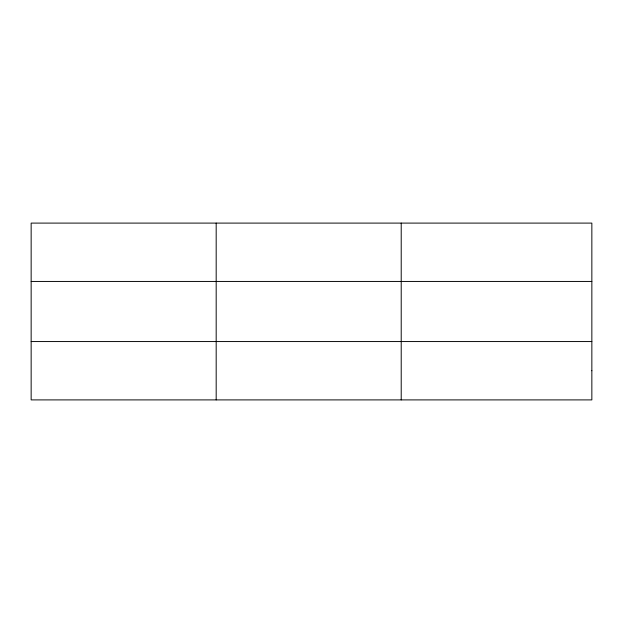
<?xml version="1.0" encoding="UTF-8"?>
<svg xmlns="http://www.w3.org/2000/svg" width="623" height="623" viewBox="0 0 623 623"><rect width="100%" height="100%" fill="white"/><g stroke="black" fill="none" stroke-linecap="round" stroke-linejoin="round"><path stroke-width="0.93" d="M216.181 223.096L216.181 399.904M401.212 223.096L401.212 399.904M31.15 281.44L591.85 281.44M31.15 341.56L591.85 341.56M591.85 370.732L591.85 399.904L31.15 399.904L31.15 223.096L591.85 223.096L591.85 370.732"/></g></svg>
